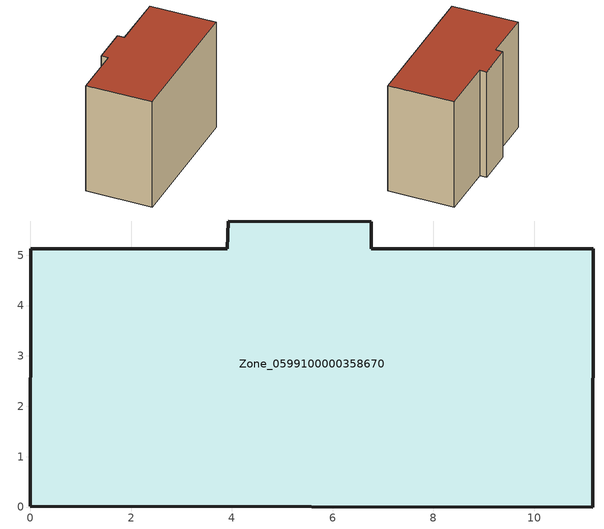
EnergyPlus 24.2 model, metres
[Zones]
Zone_0599100000358670
 floor ground (C_G): 11.17,0 0,0.01 0,5.13 3.91,5.13 3.93,5.68 6.76,5.67 6.76,5.13 11.17,5.13 z0
 wall outside (C_F): 6.76,5.67 3.93,5.68 3.91,5.13 0,5.13 0,0.01 11.17,0 11.17,5.13 6.76,5.13 6.76,5.67 z0:8.89
 roof outside (C_R): 0,0.01 11.17,0 11.17,5.13 6.76,5.13 6.76,5.67 3.93,5.68 3.91,5.13 0,5.13 z8.89
[BUILDING]
Pand.0599100000358670: North Axis=0; Terrain=City; Loads Convergence Tolerance Value=0.04; Temperature Convergence Tolerance Value=0.4; Solar Distribution=FullExterior; Maximum Number of Warmup Days=25; Minimum Number of Warmup Days=1
[Site:Location]
Rotterdam.The.Hague.AP_ZH_NLD Design_Conditions: Latitude=51.96; Longitude=4.45; Time Zone=1; Elevation=-4.5
[SITE:GROUNDTEMPERATURE:BUILDINGSURFACE]
18, 18, 18, 18, 18, 18, 18, 18, 18, 18, 18, 18
[MATERIAL] Thermal Absorptance=0.9; Solar Absorptance=0.7; Visible Absorptance=0.7
Name | Roughness | Thickness | Conductivity | Density | Specific Heat
G.TC.1992-2005 | MediumSmooth | 0.15 | 0.06 | 540 | 1210
F.TC.1992-2005 | Rough | 0.3 | 0.12 | 1920 | 840
R.TC.1992-2005 | MediumRough | 0.2 | 0.08 | 1500 | 1000
[CONSTRUCTION]
C_G: G.TC.1992-2005
C_F: F.TC.1992-2005
C_R: R.TC.1992-2005
[ZONE]
Zone_0599100000358670: Type=1; Multiplier=1; Ceiling Height=Autocalculate; Volume=Autocalculate; Floor Area=autocalculate; Part of Total Floor Area=Yes
[ZONEINFILTRATION:DESIGNFLOWRATE]
Infil_Zone_0599100000358670: Zone or ZoneList or Space or SpaceList=Zone_0599100000358670; Schedule=AlwaysOn; Design Flow Rate Calculation Method=Flow/Area; Flow Rate per Floor Area=0.0015; Constant Term Coefficient=1; Temperature Term Coefficient=0; Velocity Term Coefficient=0; Velocity Squared Term Coefficient=0
[HVACTEMPLATE:ZONE:IDEALLOADSAIRSYSTEM]
Zone_0599100000358670: Maximum Heating Supply Air Temperature=50; Minimum Cooling Supply Air Temperature=13; Maximum Heating Supply Air Humidity Ratio=0.0156; Minimum Cooling Supply Air Humidity Ratio=0.0077; Heating Limit=NoLimit; Cooling Limit=NoLimit; Dehumidification Control Type=ConstantSensibleHeatRatio; Cooling Sensible Heat Ratio=0.7; Dehumidification Setpoint=60; Humidification Control Type=None; Humidification Setpoint=30; Outdoor Air Method=None; Outdoor Air Flow Rate per Person=0.00944; Outdoor Air Flow Rate per Zone Floor Area=0; Outdoor Air Flow Rate per Zone=0; Demand Controlled Ventilation Type=None; Outdoor Air Economizer Type=NoEconomizer; Heat Recovery Type=None; Sensible Heat Recovery Effectiveness=0.7; Latent Heat Recovery Effectiveness=0.65
[ZONECONTROL:THERMOSTAT]
ThermostatControl_Zone_0599100000358670: Zone or ZoneList=Zone_0599100000358670; Control Type Schedule=DualSetpointControlType; Control 1=Thermostat_Zone_0599100000358670; Temperature Difference Between Cutout And Setpoint=0
[THERMOSTATSETPOINT:DUALSETPOINT]
Thermostat_Zone_0599100000358670: Heating Setpoint Temperature Schedule=HeatingSetpoint_Zone_0599100000358670; Cooling Setpoint Temperature Schedule=CoolingSetpoint_Zone_0599100000358670
[SCHEDULE:COMPACT]
HeatingSetpoint_Zone_0599100000358670: Through: 12/31, For: AllDays, Until: 24:00, 21
CoolingSetpoint_Zone_0599100000358670: Through: 12/31, For: AllDays, Until: 24:00, 24
DualSetpointControlType: Through: 12/31, For: AllDays, Until: 24:00, 4
AlwaysOn: Through: 12/31, For: AllDays, Until: 24:00, 1
